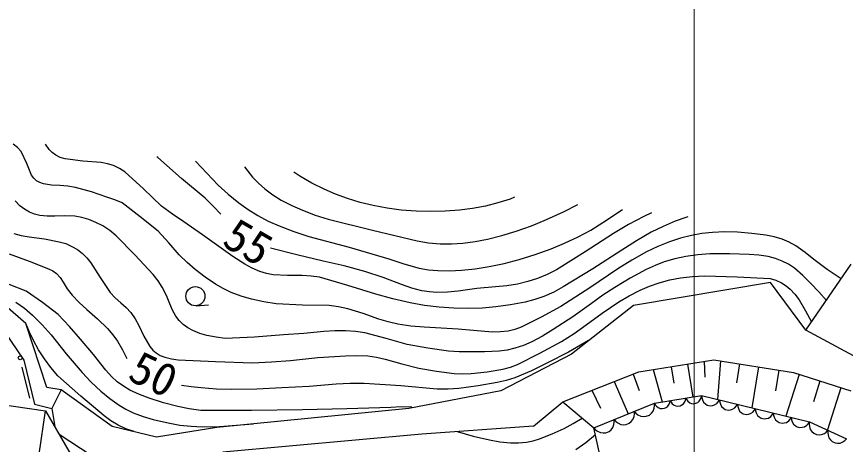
# Model space of a CAD drawing. Units: millimetres, scale not verified. Extents: x 40000 to 680000, y 20000 to 380000.
# Drawn here: x 140634 to 173650, y 290688 to 307746 of the extents above; entities that cross this region are included whole.
import ezdxf
from ezdxf.enums import TextEntityAlignment as Align

# ---------------------------------------------------------------- set-up
doc = ezdxf.new("R2010")
doc.units = ezdxf.units.MM
doc.header["$LTSCALE"] = 1000
doc.layers.add('M-BGD', color=7, linetype='Continuous', lineweight=25)
doc.layers.add('M-STR-HTXT', color=7, linetype='Continuous', lineweight=13)
doc.styles.add('ＭＳ ゴシック', font='')
doc.styles.get('ＭＳ ゴシック').set_extended_font_data('MS Gothic')

msp = doc.modelspace()

# ---------------------------------------------------------------- linework, layer by layer
at = {"layer": 'M-BGD'}
for p, q in [((140669, 302523), (140501, 302658)), ((140813, 302368), (140669, 302523)), ((141931, 302449), (141787, 302660)), ((142055, 302321), (141931, 302449)), ((141041, 301894), (140813, 302368)), ((142193, 302221), (142055, 302321)), ((142372, 302134), (142193, 302221)), ((142567, 302073), (142372, 302134)), ((146255, 302130), (146224, 302157)), ((147203, 301295), (146255, 302130)), ((141235, 301419), (141041, 301894)), ((143272, 301986), (142567, 302073)), ((144010, 301927), (143272, 301986)), ((144260, 301879), (144010, 301927)), ((144496, 301803), (144260, 301879)), ((144729, 301690), (144496, 301803)), ((147757, 301983), (148665, 301030)), ((144944, 301554), (144729, 301690)), ((145692, 300875), (144944, 301554)), ((149718, 301761), (150035, 301342)), ((151913, 301383), (151677, 301539)), ((141318, 301299), (141235, 301419)), ((141421, 301203), (141318, 301299)), ((141557, 301126), (141421, 301203)), ((141709, 301075), (141557, 301126)), ((148146, 300502), (147203, 301295)), ((150035, 301342), (150268, 301098)), ((152394, 301108), (151913, 301383)), ((152883, 300862), (152394, 301108)), ((142023, 301026), (141709, 301075)), ((142361, 301005), (142023, 301026)), ((142680, 300980), (142361, 301005)), ((142979, 300927), (142680, 300980)), ((143612, 300753), (142979, 300927)), ((146404, 300188), (145692, 300875)), ((148665, 301030), (149065, 300664)), ((150268, 301098), (150528, 300872)), ((150528, 300872), (150843, 300641)), ((153341, 300661), (152883, 300862)), ((144235, 300550), (143612, 300753)), ((144544, 300445), (144235, 300550)), ((144835, 300314), (144544, 300445)), ((148468, 300194), (148146, 300502)), ((149065, 300664), (149484, 300322)), ((150843, 300641), (151178, 300433)), ((153811, 300489), (153341, 300661)), ((154320, 300335), (153811, 300489)), ((160290, 300473), (159804, 300318)), ((160474, 300542), (160290, 300473)), ((140770, 300204), (140579, 300399)), ((140951, 300065), (140770, 300204)), ((145561, 299767), (144835, 300314)), ((146839, 299865), (146404, 300188)), ((148766, 299867), (148468, 300194)), ((149484, 300322), (149854, 300056)), ((151178, 300433), (151592, 300215)), ((151592, 300215), (152021, 300023)), ((154834, 300211), (154320, 300335)), ((155395, 300107), (154834, 300211)), ((159312, 300194), (158798, 300096)), ((159804, 300318), (159312, 300194)), ((162421, 299968), (162985, 300258)), ((141143, 299954), (140951, 300065)), ((141351, 299871), (141143, 299954)), ((141559, 299820), (141351, 299871)), ((141859, 299791), (141559, 299820)), ((142160, 299792), (141859, 299791)), ((142558, 299804), (142160, 299792)), ((142950, 299785), (142558, 299804)), ((143233, 299736), (142950, 299785)), ((147294, 299564), (146839, 299865)), ((149854, 300056), (150243, 299814)), ((150243, 299814), (150662, 299592)), ((152021, 300023), (152532, 299834)), ((152532, 299834), (153051, 299674)), ((155957, 300034), (155395, 300107)), ((156547, 299988), (155957, 300034)), ((157136, 299972), (156547, 299988)), ((157706, 299985), (157136, 299972)), ((158273, 300027), (157706, 299985)), ((158798, 300096), (158273, 300027)), ((161741, 299652), (162421, 299968)), ((163991, 299537), (164767, 300056)), ((165921, 299925), (165617, 299780)), ((143508, 299658), (143233, 299736)), ((143796, 299542), (143508, 299658)), ((144070, 299399), (143796, 299542)), ((146268, 299195), (145561, 299767)), ((148044, 299051), (147294, 299564)), ((150662, 299592), (151095, 299397)), ((153051, 299674), (154813, 299225)), ((161144, 299406), (161741, 299652)), ((163502, 299236), (163991, 299537)), ((165617, 299780), (165007, 299452)), ((166867, 299586), (166385, 299380)), ((167291, 299737), (166867, 299586)), ((167375, 299760), (167291, 299737)), ((144348, 299214), (144070, 299399)), ((144606, 299006), (144348, 299214)), ((146701, 298730), (146268, 299195)), ((151095, 299397), (151681, 299172)), ((151681, 299172), (152278, 298976)), ((154813, 299225), (156588, 298803)), ((159969, 299015), (160536, 299188)), ((160536, 299188), (161144, 299406)), ((162998, 298961), (163502, 299236)), ((165007, 299452), (164410, 299098)), ((165917, 299148), (165327, 298804)), ((166385, 299380), (165917, 299148)), ((168350, 299142), (167933, 299099)), ((168848, 299159), (168350, 299142)), ((169348, 299146), (168848, 299159)), ((169920, 299102), (169348, 299146)), ((140521, 299097), (140823, 299014)), ((140823, 299014), (141137, 298959)), ((141137, 298959), (141742, 298880)), ((141742, 298880), (142332, 298772)), ((145350, 298245), (144606, 299006)), ((148777, 298513), (148044, 299051)), ((152278, 298976), (153876, 298548)), ((156588, 298803), (157044, 298732)), ((158899, 298778), (159393, 298871)), ((159393, 298871), (159969, 299015)), ((162465, 298708), (162998, 298961)), ((164410, 299098), (163283, 298364)), ((165327, 298804), (164749, 298432)), ((167074, 298908), (166639, 298763)), ((167517, 299024), (167074, 298908)), ((167933, 299099), (167517, 299024)), ((170483, 299030), (169920, 299102)), ((170810, 298963), (170483, 299030)), ((171130, 298867), (170810, 298963)), ((171411, 298748), (171130, 298867)), ((142332, 298772), (142590, 298694)), ((142590, 298694), (142838, 298586)), ((142838, 298586), (143059, 298458)), ((147111, 298245), (146701, 298730)), ((149243, 298178), (148777, 298513)), ((151797, 298244), (150745, 298508)), ((153876, 298548), (155463, 298091)), ((157044, 298732), (157504, 298691)), ((157504, 298691), (157952, 298688)), ((157952, 298688), (158406, 298716)), ((158406, 298716), (158899, 298778)), ((161295, 298259), (161924, 298484)), ((161924, 298484), (162465, 298708)), ((166174, 298577), (165722, 298363)), ((166639, 298763), (166174, 298577)), ((171679, 298603), (171411, 298748)), ((172045, 298344), (171679, 298603)), ((140343, 298288), (141130, 298001)), ((143059, 298458), (143262, 298304)), ((143262, 298304), (143439, 298128)), ((146069, 297466), (145350, 298245)), ((147424, 297939), (147111, 298245)), ((149724, 297870), (149243, 298178)), ((152847, 298000), (151797, 298244)), ((160655, 298062), (161295, 298259)), ((163283, 298364), (162136, 297653)), ((164749, 298432), (163591, 297689)), ((165722, 298363), (165148, 298039)), ((167290, 298179), (166859, 298086)), ((167770, 298250), (167290, 298179)), ((168247, 298291), (167770, 298250)), ((169034, 298291), (168247, 298291)), ((169816, 298262), (169034, 298291)), ((170199, 298235), (169816, 298262)), ((170574, 298179), (170199, 298235)), ((170861, 298102), (170574, 298179)), ((172394, 298061), (172045, 298344)), ((141130, 298001), (141906, 297687)), ((143439, 298128), (143593, 297933)), ((143593, 297933), (143961, 297337)), ((147754, 297657), (147424, 297939)), ((150021, 297713), (149724, 297870)), ((153682, 297807), (152847, 298000)), ((154508, 297586), (153682, 297807)), ((155463, 298091), (156061, 297889)), ((156061, 297889), (156670, 297716)), ((159453, 297776), (160054, 297904)), ((160054, 297904), (160655, 298062)), ((165148, 298039), (164590, 297690)), ((166067, 297827), (165708, 297662)), ((166436, 297964), (166067, 297827)), ((166859, 298086), (166436, 297964)), ((171136, 297998), (170861, 298102)), ((171387, 297872), (171136, 297998)), ((171618, 297722), (171387, 297872)), ((172077, 295248), (173882, 297869)), ((172928, 297661), (172394, 298061)), ((141906, 297687), (142074, 297607)), ((142074, 297607), (142228, 297498)), ((142228, 297498), (142368, 297337)), ((148145, 297353), (147754, 297657)), ((150326, 297584), (150021, 297713)), ((150588, 297505), (150326, 297584)), ((150853, 297456), (150588, 297505)), ((155243, 297338), (154508, 297586)), ((156670, 297716), (157037, 297653)), ((157037, 297653), (157415, 297618)), ((157415, 297618), (157881, 297610)), ((157881, 297610), (158353, 297632)), ((158353, 297632), (158906, 297690)), ((158906, 297690), (159453, 297776)), ((162136, 297653), (161766, 297467)), ((163591, 297689), (162409, 296966)), ((164590, 297690), (163465, 296929)), ((165708, 297662), (165081, 297318)), ((171957, 297422), (171618, 297722)), ((173481, 297286), (172928, 297661)), ((141001, 295509), (139076, 297154)), ((142368, 297337), (142487, 297153)), ((142487, 297153), (142654, 296887)), ((143961, 297337), (144357, 296752)), ((146268, 297217), (146069, 297466)), ((146439, 296955), (146268, 297217)), ((148553, 297075), (148145, 297353)), ((151430, 297424), (150853, 297456)), ((152011, 297422), (151430, 297424)), ((152362, 297402), (152011, 297422)), ((152702, 297353), (152362, 297402)), ((153827, 297029), (152702, 297353)), ((155967, 297063), (155243, 297338)), ((160993, 297180), (160594, 297082)), ((161378, 297306), (160993, 297180)), ((161766, 297467), (161378, 297306)), ((165081, 297318), (164465, 296946)), ((170671, 297146), (165208, 296230)), ((166231, 297135), (166652, 297246)), ((166652, 297246), (167079, 297327)), ((167079, 297327), (167556, 297386)), ((167556, 297386), (168040, 297415)), ((168040, 297415), (169344, 297374)), ((169344, 297374), (170647, 297302)), ((170647, 297302), (170879, 297232)), ((172077, 295248), (170671, 297146)), ((170879, 297232), (171099, 297133)), ((172275, 297098), (171957, 297422)), ((141015, 296802), (140342, 297066)), ((142654, 296887), (142842, 296643)), ((146600, 296630), (146439, 296955)), ((148860, 296900), (148553, 297075)), ((149182, 296751), (148860, 296900)), ((154944, 296676), (153827, 297029)), ((156375, 296924), (155967, 297063)), ((156782, 296817), (156375, 296924)), ((157077, 296768), (156782, 296817)), ((158970, 296901), (158223, 296804)), ((159709, 296967), (158970, 296901)), ((160156, 297010), (159709, 296967)), ((160594, 297082), (160156, 297010)), ((162409, 296966), (162030, 296763)), ((163465, 296929), (162320, 296191)), ((164465, 296946), (163993, 296638)), ((165036, 296618), (165468, 296840)), ((165468, 296840), (165844, 297002)), ((165844, 297002), (166231, 297135)), ((171099, 297133), (171285, 297017)), ((171285, 297017), (171453, 296877)), ((171453, 296877), (171639, 296674)), ((172596, 296771), (172275, 297098)), ((141665, 296344), (141015, 296802)), ((142842, 296643), (143125, 296349)), ((144357, 296752), (144561, 296534)), ((144561, 296534), (144787, 296335)), ((146733, 296292), (146600, 296630)), ((149585, 296602), (149182, 296751)), ((149995, 296483), (149585, 296602)), ((150480, 296372), (149995, 296483)), ((155623, 296489), (154944, 296676)), ((156311, 296331), (155623, 296489)), ((157375, 296748), (157077, 296768)), ((157800, 296761), (157375, 296748)), ((158223, 296804), (157800, 296761)), ((161635, 296586), (161273, 296461)), ((162030, 296763), (161635, 296586)), ((163993, 296638), (163540, 296306)), ((164618, 296370), (165036, 296618)), ((171639, 296674), (171803, 296450)), ((172890, 296429), (172596, 296771)), ((140609, 296365), (140944, 296116)), ((142293, 295864), (141665, 296344)), ((143125, 296349), (143433, 296072)), ((144787, 296335), (144997, 296150)), ((146841, 296040), (146733, 296292)), ((147784, 296215), (148280, 296250)), ((150968, 296290), (150480, 296372)), ((152024, 296241), (150968, 296290)), ((153082, 296222), (152024, 296241)), ((153459, 296174), (153082, 296222)), ((153824, 296098), (153459, 296174)), ((156888, 296230), (156311, 296331)), ((157465, 296160), (156888, 296230)), ((158056, 296118), (157465, 296160)), ((159729, 296174), (159188, 296125)), ((160313, 296253), (159729, 296174)), ((160895, 296364), (160313, 296253)), ((161273, 296461), (160895, 296364)), ((162320, 296191), (161534, 295766)), ((165208, 296230), (162740, 294290)), ((163540, 296306), (162787, 295777)), ((163958, 295920), (164618, 296370)), ((171803, 296450), (172065, 296015)), ((140944, 296116), (141265, 295840)), ((141265, 295840), (141648, 295461)), ((142747, 295387), (142293, 295864)), ((143433, 296072), (143857, 295701)), ((144997, 296150), (145181, 295945)), ((145181, 295945), (145352, 295698)), ((146975, 295806), (146841, 296040)), ((154446, 295907), (153824, 296098)), ((155061, 295686), (154446, 295907)), ((158643, 296107), (158056, 296118)), ((159188, 296125), (158643, 296107)), ((163322, 295452), (163958, 295920)), ((172065, 296015), (172300, 295572)), ((139872, 295570), (140919, 294044)), ((141833, 292963), (141001, 295509)), ((143857, 295701), (144259, 295308)), ((145352, 295698), (145501, 295426)), ((147112, 295627), (146975, 295806)), ((147271, 295469), (147112, 295627)), ((155437, 295570), (155061, 295686)), ((155816, 295485), (155437, 295570)), ((161534, 295766), (160729, 295364)), ((162787, 295777), (162007, 295265)), ((141151, 295158), (141010, 295482)), ((141648, 295461), (142013, 295057)), ((143179, 294890), (142747, 295387)), ((144259, 295308), (144469, 295063)), ((145501, 295426), (145708, 295000)), ((147454, 295333), (147271, 295469)), ((147651, 295225), (147454, 295333)), ((147928, 295114), (147651, 295225)), ((152868, 295189), (152072, 295106)), ((153312, 295221), (152868, 295189)), ((153755, 295223), (153312, 295221)), ((154137, 295192), (153755, 295223)), ((154511, 295131), (154137, 295192)), ((156340, 295408), (155816, 295485)), ((156867, 295362), (156340, 295408)), ((158229, 295280), (156867, 295362)), ((159589, 295167), (158229, 295280)), ((159909, 295173), (159589, 295167)), ((160221, 295208), (159909, 295173)), ((160481, 295272), (160221, 295208)), ((160729, 295364), (160481, 295272)), ((162007, 295265), (161587, 295009)), ((162842, 295112), (163322, 295452)), ((174146, 294132), (172077, 295248)), ((141302, 294838), (141151, 295158)), ((141509, 294464), (141302, 294838)), ((142013, 295057), (142615, 294295)), ((143693, 294280), (143179, 294890)), ((144469, 295063), (144655, 294800)), ((145708, 295000), (145939, 294594)), ((148212, 295032), (147928, 295114)), ((148579, 294959), (148212, 295032)), ((148939, 294917), (148579, 294959)), ((150106, 294969), (148939, 294917)), ((151271, 295052), (150106, 294969)), ((152072, 295106), (151271, 295052)), ((155353, 294916), (154511, 295131)), ((156189, 294671), (155353, 294916)), ((161587, 295009), (161155, 294780)), ((162346, 294796), (162842, 295112)), ((144655, 294800), (144849, 294463)), ((145939, 294594), (146055, 294453)), ((157012, 294526), (156189, 294671)), ((157842, 294410), (157012, 294526)), ((160484, 294523), (160173, 294449)), ((160825, 294638), (160484, 294523)), ((161155, 294780), (160825, 294638)), ((161476, 294323), (162346, 294796)), ((163422, 294827), (162614, 294370)), ((141742, 294103), (141509, 294464)), ((142615, 294295), (143241, 293550)), ((144189, 293644), (143693, 294280)), ((144849, 294463), (145027, 294114)), ((146055, 294453), (146191, 294335)), ((146191, 294335), (146358, 294237)), ((146358, 294237), (146542, 294165)), ((152639, 294149), (153732, 294227)), ((153732, 294227), (154178, 294238)), ((154178, 294238), (154621, 294219)), ((154621, 294219), (154966, 294172)), ((154966, 294172), (155310, 294094)), ((158264, 294382), (157842, 294410)), ((158688, 294383), (158264, 294382)), ((159271, 294379), (158688, 294383)), ((159851, 294405), (159271, 294379)), ((160173, 294449), (159851, 294405)), ((162740, 294290), (159921, 292826)), ((160591, 293876), (161476, 294323)), ((162614, 294370), (161788, 293938)), ((140919, 294044), (141347, 292290)), ((141995, 293755), (141742, 294103)), ((146542, 294165), (146803, 294101)), ((146803, 294101), (147070, 294067)), ((147070, 294067), (148552, 293992)), ((148552, 293992), (150029, 293947)), ((150029, 293947), (150788, 293979)), ((150788, 293979), (151550, 294041)), ((151550, 294041), (152639, 294149)), ((155310, 294094), (155983, 293898)), ((155983, 293898), (156661, 293732)), ((160303, 293769), (160591, 293876)), ((161788, 293938), (161140, 293628)), ((165417, 293578), (168406, 294060)), ((167361, 293892), (167573, 292578)), ((168018, 293998), (168053, 293374)), ((168406, 294060), (171578, 293554)), ((168675, 294017), (168550, 292480)), ((169430, 293897), (169309, 293142)), ((141162, 292527), (140863, 293774)), ((142271, 293426), (141995, 293755)), ((143241, 293550), (143606, 293173)), ((144409, 293400), (144189, 293644)), ((156661, 293732), (157360, 293608)), ((157360, 293608), (158069, 293512)), ((158069, 293512), (158408, 293497)), ((158408, 293497), (158745, 293511)), ((158745, 293511), (159376, 293586)), ((159376, 293586), (160005, 293690)), ((160005, 293690), (160303, 293769)), ((161140, 293628), (160480, 293346)), ((162389, 292391), (165417, 293578)), ((165993, 293671), (166352, 292385)), ((166707, 293786), (166812, 293132)), ((170185, 293776), (169924, 292146)), ((170999, 293646), (170869, 292831)), ((171578, 293554), (173862, 292826)), ((143188, 292613), (142271, 293426)), ((144646, 293182), (144409, 293400)), ((144888, 293008), (144646, 293182)), ((160134, 293239), (159780, 293161)), ((160480, 293346), (160134, 293239)), ((164439, 293195), (164997, 291911)), ((165198, 293493), (165432, 292834)), ((171806, 293481), (171276, 291818)), ((172637, 293216), (172372, 292385)), ((142406, 292863), (141833, 292963)), ((142406, 292863), (142042, 292118)), ((144439, 291400), (142406, 292863)), ((143606, 293173), (143995, 292815)), ((145148, 292858), (144888, 293008)), ((145530, 292678), (145148, 292858)), ((147593, 292988), (147197, 293036)), ((147985, 292945), (147593, 292988)), ((148596, 292895), (147985, 292945)), ((149205, 292876), (148596, 292895)), ((150204, 292894), (149205, 292876)), ((151204, 292942), (150204, 292894)), ((152284, 293000), (151204, 292942)), ((153359, 293088), (152284, 293000)), ((153922, 293119), (153359, 293088)), ((154481, 293120), (153922, 293119)), ((155937, 293023), (154481, 293120)), ((157394, 292896), (155937, 293023)), ((157823, 292889), (157394, 292896)), ((158250, 292912), (157823, 292889)), ((159016, 293022), (158250, 292912)), ((159780, 293161), (159016, 293022)), ((173468, 292951), (172931, 291264)), ((144124, 291823), (143188, 292613)), ((143995, 292815), (144346, 292525)), ((144346, 292525), (144719, 292256)), ((145918, 292529), (145530, 292678)), ((146480, 292353), (145918, 292529)), ((159921, 292826), (156254, 292122)), ((163554, 292848), (163889, 292137)), ((166042, 292336), (167919, 292633)), ((167280, 292458), (167293, 292534)), ((167293, 292534), (167328, 292466)), ((167879, 292490), (167905, 292557)), ((167905, 292557), (167919, 292633)), ((167919, 292633), (172216, 291591)), ((167919, 292633), (167926, 292544)), ((167926, 292544), (167952, 292464)), ((139288, 292395), (141792, 292029)), ((141347, 292290), (142042, 292118)), ((144719, 292256), (144991, 292093)), ((147053, 292206), (146480, 292353)), ((147514, 292109), (147053, 292206)), ((161221, 291422), (162389, 292391)), ((162389, 292391), (163631, 291356)), ((163631, 291356), (166042, 292336)), ((166033, 292134), (166047, 292231)), ((166047, 292231), (166042, 292336)), ((166042, 292336), (166077, 292268)), ((166077, 292268), (166124, 292213)), ((166124, 292213), (166196, 292154)), ((166515, 292166), (166577, 292214)), ((166577, 292214), (166628, 292293)), ((166628, 292293), (166654, 292359)), ((166654, 292359), (166668, 292435)), ((166668, 292435), (166702, 292367)), ((166702, 292367), (166750, 292312)), ((166750, 292312), (166822, 292253)), ((166822, 292253), (166896, 292226)), ((166896, 292226), (166974, 292214)), ((166974, 292214), (167070, 292229)), ((167070, 292229), (167140, 292264)), ((167140, 292264), (167203, 292313)), ((167203, 292313), (167253, 292391)), ((167253, 292391), (167280, 292458)), ((167328, 292466), (167375, 292411)), ((167375, 292411), (167447, 292351)), ((167447, 292351), (167522, 292325)), ((167522, 292325), (167599, 292313)), ((167599, 292313), (167696, 292328)), ((167696, 292328), (167766, 292363)), ((167766, 292363), (167829, 292412)), ((167829, 292412), (167879, 292490)), ((167952, 292464), (168003, 292368)), ((168003, 292368), (168071, 292306)), ((168071, 292306), (168149, 292259)), ((168149, 292259), (168260, 292232)), ((168260, 292232), (168350, 292238)), ((168350, 292238), (168440, 292262)), ((168440, 292262), (168529, 292324)), ((168529, 292324), (168587, 292384)), ((168587, 292384), (168635, 292459)), ((168635, 292459), (168642, 292370)), ((168642, 292370), (168668, 292290)), ((168668, 292290), (168719, 292194)), ((168719, 292194), (168787, 292132)), ((169245, 292150), (169303, 292210)), ((169303, 292210), (169351, 292285)), ((169351, 292285), (169358, 292196)), ((169358, 292196), (169384, 292116)), ((141537, 290304), (141792, 292029)), ((141792, 292029), (143521, 289023)), ((142042, 292118), (142155, 291399)), ((144991, 292093), (145283, 291953)), ((145283, 291953), (145676, 291805)), ((147973, 292043), (147514, 292109)), ((149998, 292040), (147973, 292043)), ((156254, 292122), (148606, 291364)), ((152026, 292068), (149998, 292040)), ((153788, 292101), (152026, 292068)), ((155541, 292165), (153788, 292101)), ((155958, 292184), (155541, 292165)), ((156377, 292173), (155958, 292184)), ((165229, 291807), (165244, 291904)), ((165244, 291904), (165238, 292009)), ((165238, 292009), (165306, 291929)), ((165306, 291929), (165386, 291871)), ((165386, 291871), (165500, 291814)), ((165715, 291810), (165840, 291861)), ((165840, 291861), (165922, 291929)), ((165922, 291929), (165991, 292014)), ((165991, 292014), (166033, 292134)), ((166196, 292154), (166271, 292127)), ((166271, 292127), (166348, 292115)), ((166348, 292115), (166445, 292131)), ((166445, 292131), (166515, 292166)), ((168787, 292132), (168865, 292085)), ((168865, 292085), (168976, 292058)), ((168976, 292058), (169067, 292064)), ((169067, 292064), (169156, 292088)), ((169156, 292088), (169245, 292150)), ((169384, 292116), (169435, 292021)), ((169435, 292021), (169503, 291958)), ((169503, 291958), (169581, 291911)), ((169581, 291911), (169692, 291884)), ((169692, 291884), (169783, 291891)), ((169783, 291891), (169872, 291915)), ((169872, 291915), (169961, 291976)), ((169961, 291976), (170019, 292036)), ((170019, 292036), (170068, 292112)), ((170068, 292112), (170074, 292023)), ((170074, 292023), (170100, 291943)), ((170100, 291943), (170151, 291847)), ((170677, 291803), (170735, 291863)), ((170735, 291863), (170784, 291938)), ((170784, 291938), (170791, 291849)), ((144395, 291623), (144124, 291823)), ((144676, 291452), (144395, 291623)), ((145676, 291805), (146080, 291686)), ((146080, 291686), (146606, 291559)), ((146606, 291559), (147134, 291462)), ((162811, 291528), (163168, 291742)), ((164426, 291480), (164440, 291577)), ((164440, 291577), (164435, 291683)), ((164435, 291683), (164503, 291602)), ((164503, 291602), (164583, 291544)), ((164583, 291544), (164697, 291487)), ((164912, 291483), (165036, 291534)), ((165036, 291534), (165118, 291602)), ((165118, 291602), (165187, 291687)), ((165187, 291687), (165229, 291807)), ((165500, 291814), (165608, 291802)), ((165608, 291802), (165715, 291810)), ((170151, 291847), (170220, 291785)), ((170220, 291785), (170297, 291737)), ((170297, 291737), (170408, 291711)), ((170408, 291711), (170499, 291717)), ((170499, 291717), (170588, 291741)), ((170588, 291741), (170677, 291803)), ((170791, 291849), (170817, 291769)), ((170817, 291769), (170867, 291673)), ((170867, 291673), (170936, 291611)), ((170936, 291611), (171013, 291564)), ((171013, 291564), (171124, 291537)), ((171124, 291537), (171215, 291543)), ((171215, 291543), (171304, 291567)), ((171304, 291567), (171393, 291629)), ((171393, 291629), (171451, 291689)), ((171451, 291689), (171500, 291764)), ((171500, 291764), (171507, 291675)), ((171507, 291675), (171533, 291595)), ((171533, 291595), (171583, 291499)), ((172167, 291515), (172216, 291591)), ((172216, 291591), (172205, 291493)), ((172216, 291591), (173695, 290915)), ((146206, 290982), (144439, 291400)), ((144990, 291312), (144676, 291452)), ((145312, 291202), (144990, 291312)), ((148606, 291364), (146206, 290982)), ((147134, 291462), (147584, 291414)), ((147584, 291414), (148043, 291395)), ((148043, 291395), (148714, 291408)), ((148714, 291408), (149388, 291451)), ((149388, 291451), (149721, 291478)), ((149721, 291478), (150060, 291508)), ((161221, 291422), (156782, 291099)), ((158184, 291201), (158824, 291019)), ((161963, 291108), (162447, 291330)), ((162447, 291330), (162811, 291528)), ((164070, 289392), (163631, 291356)), ((163631, 291356), (163699, 291276)), ((163699, 291276), (163779, 291217)), ((163779, 291217), (163893, 291160)), ((164108, 291156), (164233, 291207)), ((164233, 291207), (164315, 291276)), ((164315, 291276), (164384, 291360)), ((164384, 291360), (164426, 291480)), ((164697, 291487), (164805, 291475)), ((164805, 291475), (164912, 291483)), ((171583, 291499), (171652, 291437)), ((171652, 291437), (171729, 291390)), ((171729, 291390), (171840, 291363)), ((171840, 291363), (171931, 291370)), ((171931, 291370), (172020, 291393)), ((172020, 291393), (172109, 291455)), ((172109, 291455), (172167, 291515)), ((172205, 291493), (172216, 291400)), ((172216, 291400), (172251, 291286)), ((172251, 291286), (172312, 291205)), ((172312, 291205), (172387, 291137)), ((172887, 291181), (172955, 291253)), ((172955, 291253), (172944, 291155)), ((144032, 289964), (142333, 291088)), ((156782, 291099), (148847, 290385)), ((158824, 291019), (159474, 290865)), ((161210, 290833), (161467, 290915)), ((161467, 290915), (161963, 291108)), ((163694, 291073), (163314, 290758)), ((163893, 291160), (164001, 291148)), ((164001, 291148), (164108, 291156)), ((172387, 291137), (172501, 291085)), ((172501, 291085), (172601, 291073)), ((172601, 291073), (172702, 291080)), ((172702, 291080), (172811, 291129)), ((172811, 291129), (172887, 291181)), ((172944, 291155), (172956, 291063)), ((172956, 291063), (172991, 290949)), ((172991, 290949), (173052, 290867)), ((173626, 290844), (173695, 290915)), ((159474, 290865), (159888, 290797)), ((159888, 290797), (160307, 290758)), ((160307, 290758), (160628, 290755)), ((160628, 290755), (160947, 290781)), ((160947, 290781), (161210, 290833)), ((163314, 290758), (162915, 290467)), ((173052, 290867), (173126, 290800)), ((173126, 290800), (173241, 290748)), ((173241, 290748), (173340, 290736)), ((173340, 290736), (173442, 290743)), ((173442, 290743), (173551, 290791)), ((173551, 290791), (173626, 290844))]:
    msp.add_line(p, q, dxfattribs=at)
for centre, radius in [((147757, 296597), 382), ((140776, 294139), 75)]:
    msp.add_circle(centre, radius, dxfattribs=at)
at = {"layer": 'M-STR-HTXT'}
msp.add_line((167623, 327982), (167623, 286918), dxfattribs=at)

# ---------------------------------------------------------------- texts
at = {"layer": 'M-BGD', "style": 'ＭＳ ゴシック'}
for s, rotation, p in [('55', 329.9, (148560, 298305)), ('50', 334.4, (144830, 292935))]:
    msp.add_text(s, height=1320, rotation=rotation, dxfattribs=at).set_placement(p, align=Align.BOTTOM_LEFT)

doc.saveas('drawing.dxf')
